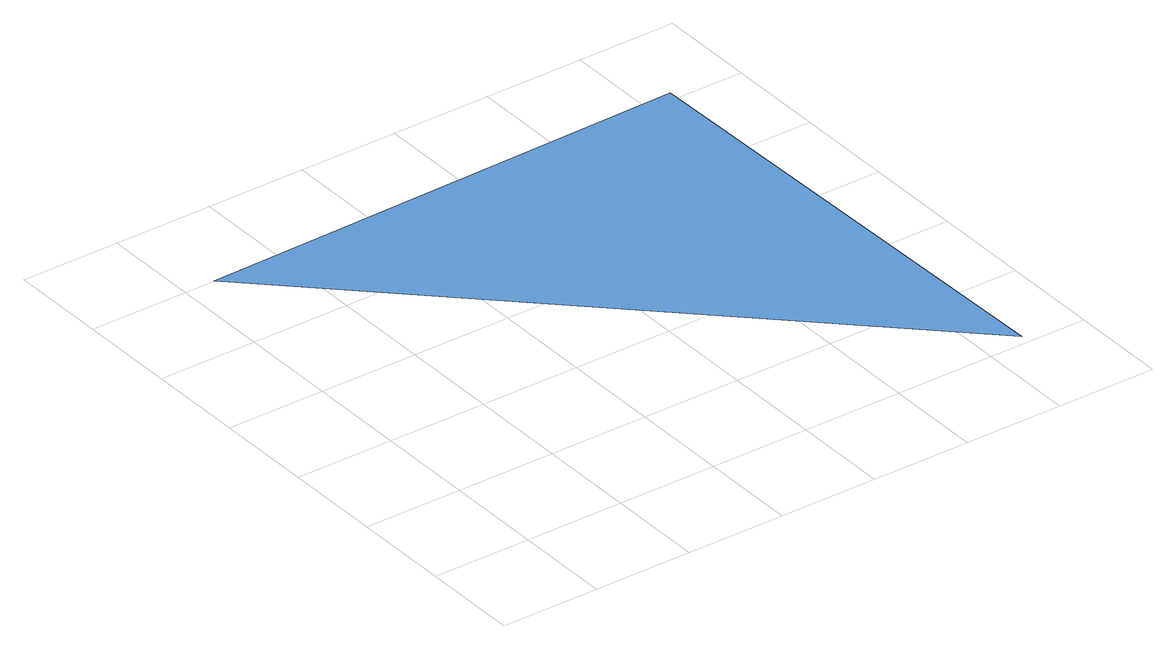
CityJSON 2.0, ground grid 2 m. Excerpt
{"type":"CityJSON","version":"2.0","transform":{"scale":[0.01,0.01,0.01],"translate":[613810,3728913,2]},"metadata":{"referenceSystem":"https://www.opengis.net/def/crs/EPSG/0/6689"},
"CityObjects":{
"waterbody1":{"type":"WaterBody","attributes":{"name":"福岡県津波浸水想定図","class":"1140","function":"2","WaterBodyTsunamiRiskAttribute.description":"1","WaterBodyTsunamiRiskAttribute.rank":"4"},"geometry":[{"type":"MultiSurface","lod":"1","boundaries":[[[0,1,2]]]}]}
},
"vertices":[
[64,1000,18],[1082,21,18],[1063,1020,18]
]}
